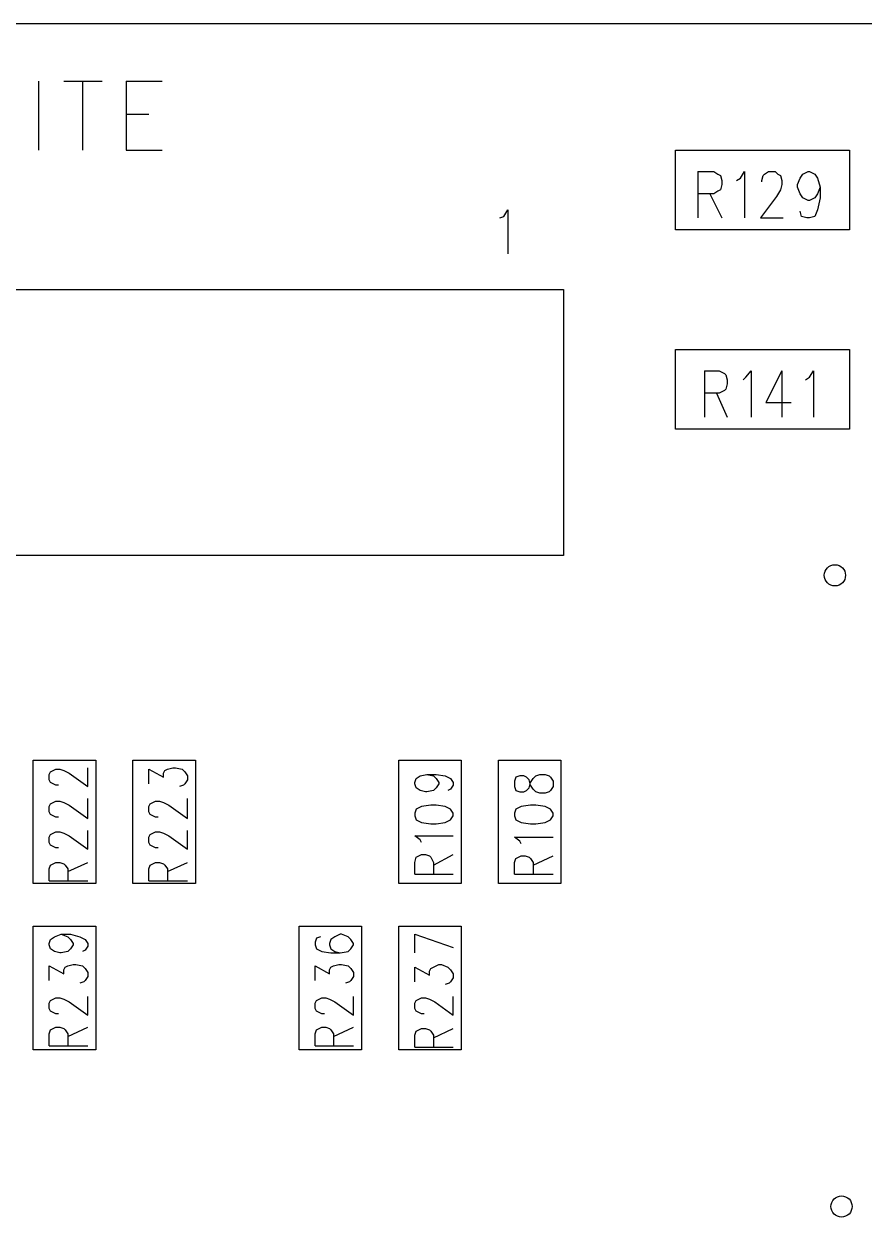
# Model space of a CAD drawing. Extents: x 11.9 to 28.1, y 10.8 to 21.2.
# Drawn here: x 21.892 to 22.524, y 19.143 to 20.041 of the extents above; entities that cross this region are included whole.
import ezdxf

# ---------------------------------------------------------------- set-up
doc = ezdxf.new("R2010")
doc.units = 0
doc.header["$MEASUREMENT"] = 0
doc.layers.add('LAYNR1', color=2, linetype='Continuous')

msp = doc.modelspace()

# ---------------------------------------------------------------- linework, layer by layer
at = {"layer": 'LAYNR1', "color": 7}
for points in [[(23.448, 20.041), (13.097, 20.041)], [(21.903, 19.998), (21.903, 19.946)], [(21.922, 19.998), (21.951, 19.998)], [(21.936, 19.998), (21.936, 19.946)], [(21.969, 19.998), (21.969, 19.946)], [(21.969, 19.998), (21.996, 19.998)], [(21.969, 19.973), (21.986, 19.973)], [(21.969, 19.946), (21.996, 19.946)], [(22.382, 19.886), (22.382, 19.946)], [(22.382, 19.946), (22.513, 19.946)], [(22.513, 19.946), (22.513, 19.886)], [(22.399, 19.93), (22.399, 19.895)], [(22.399, 19.93), (22.411, 19.93)], [(22.411, 19.93), (22.414, 19.928)], [(22.414, 19.928), (22.416, 19.927)], [(22.416, 19.927), (22.417, 19.923)], [(22.431, 19.925), (22.434, 19.93)], [(22.434, 19.93), (22.434, 19.895)], [(22.447, 19.923), (22.448, 19.927)], [(22.448, 19.927), (22.449, 19.928)], [(22.449, 19.928), (22.452, 19.93)], [(22.452, 19.93), (22.457, 19.93)], [(22.457, 19.93), (22.459, 19.928)], [(22.459, 19.928), (22.461, 19.927)], [(22.461, 19.927), (22.462, 19.923)], [(22.476, 19.925), (22.478, 19.928)], [(22.478, 19.928), (22.482, 19.93)], [(22.482, 19.93), (22.483, 19.93)], [(22.483, 19.93), (22.487, 19.928)], [(22.487, 19.928), (22.489, 19.925)], [(22.417, 19.92), (22.416, 19.916)], [(22.417, 19.923), (22.417, 19.92)], [(22.428, 19.923), (22.431, 19.925)], [(22.447, 19.922), (22.447, 19.923)], [(22.462, 19.92), (22.461, 19.916)], [(22.462, 19.923), (22.462, 19.92)], [(22.474, 19.92), (22.476, 19.925)], [(22.474, 19.918), (22.474, 19.92)], [(22.476, 19.913), (22.474, 19.918)], [(22.489, 19.925), (22.491, 19.918)], [(22.491, 19.918), (22.489, 19.913)], [(22.491, 19.918), (22.491, 19.91)], [(22.411, 19.913), (22.399, 19.913)], [(22.408, 19.913), (22.417, 19.895)], [(22.414, 19.915), (22.411, 19.913)], [(22.416, 19.916), (22.414, 19.915)], [(22.458, 19.911), (22.446, 19.895)], [(22.461, 19.916), (22.458, 19.911)], [(22.478, 19.91), (22.476, 19.913)], [(22.482, 19.908), (22.478, 19.91)], [(22.487, 19.91), (22.483, 19.908)], [(22.489, 19.913), (22.487, 19.91)], [(22.491, 19.91), (22.489, 19.901)], [(22.25, 19.895), (22.253, 19.896), (22.256, 19.901), (22.256, 19.868)], [(22.477, 19.896), (22.476, 19.9)], [(22.483, 19.908), (22.482, 19.908)], [(22.489, 19.901), (22.487, 19.896)], [(22.446, 19.895), (22.463, 19.895)], [(22.481, 19.895), (22.477, 19.896)], [(22.483, 19.895), (22.481, 19.895)], [(22.487, 19.896), (22.483, 19.895)], [(22.513, 19.886), (22.382, 19.886)], [(20.597, 19.841), (22.298, 19.841)], [(22.298, 19.841), (22.298, 19.641)], [(22.382, 19.736), (22.382, 19.796)], [(22.382, 19.796), (22.513, 19.796)], [(22.513, 19.796), (22.513, 19.736)], [(22.404, 19.78), (22.404, 19.745)], [(22.404, 19.78), (22.415, 19.78), (22.419, 19.778), (22.42, 19.777), (22.421, 19.773), (22.421, 19.77), (22.42, 19.766), (22.419, 19.765), (22.415, 19.763), (22.404, 19.763)], [(22.433, 19.773), (22.435, 19.775), (22.439, 19.78), (22.439, 19.745)], [(22.462, 19.78), (22.45, 19.756), (22.469, 19.756)], [(22.462, 19.78), (22.462, 19.745)], [(22.48, 19.773), (22.483, 19.775), (22.486, 19.78), (22.486, 19.745)], [(22.413, 19.763), (22.421, 19.745)], [(22.513, 19.736), (22.382, 19.736)], [(22.298, 19.641), (20.597, 19.641)], [(21.899, 19.394), (21.899, 19.487)], [(21.899, 19.487), (21.946, 19.487)], [(21.946, 19.487), (21.946, 19.394)], [(21.974, 19.394), (21.974, 19.487)], [(21.974, 19.487), (22.021, 19.487)], [(22.021, 19.487), (22.021, 19.394)], [(22.174, 19.394), (22.174, 19.487)], [(22.174, 19.487), (22.221, 19.487)], [(22.221, 19.487), (22.221, 19.394)], [(22.249, 19.394), (22.249, 19.487)], [(22.249, 19.487), (22.296, 19.487)], [(22.296, 19.487), (22.296, 19.394)], [(21.918, 19.468), (21.916, 19.468), (21.914, 19.469), (21.912, 19.47), (21.911, 19.472), (21.911, 19.476), (21.912, 19.478), (21.914, 19.479), (21.916, 19.48), (21.919, 19.48), (21.922, 19.479), (21.926, 19.477), (21.94, 19.467), (21.94, 19.481)], [(21.986, 19.469), (21.986, 19.48), (21.997, 19.474), (21.997, 19.477), (21.998, 19.479), (22, 19.48), (22.004, 19.481), (22.006, 19.481), (22.011, 19.48), (22.013, 19.478), (22.015, 19.475), (22.015, 19.472), (22.013, 19.469), (22.012, 19.468), (22.009, 19.467)], [(22.195, 19.476), (22.2, 19.475), (22.202, 19.473), (22.204, 19.47), (22.204, 19.469), (22.202, 19.466), (22.2, 19.464), (22.195, 19.463), (22.194, 19.463), (22.19, 19.464), (22.187, 19.466), (22.186, 19.469), (22.186, 19.47), (22.187, 19.473), (22.19, 19.475), (22.195, 19.476), (22.202, 19.476), (22.209, 19.475), (22.213, 19.473), (22.215, 19.47), (22.215, 19.468), (22.213, 19.465), (22.211, 19.464)], [(22.262, 19.474), (22.261, 19.471), (22.261, 19.467)], [(22.27, 19.474), (22.268, 19.475), (22.265, 19.475), (22.262, 19.474)], [(22.268, 19.463), (22.27, 19.464), (22.272, 19.466), (22.273, 19.47), (22.275, 19.473), (22.277, 19.475), (22.28, 19.476), (22.284, 19.476), (22.287, 19.475), (22.288, 19.474)], [(22.277, 19.463), (22.275, 19.465), (22.273, 19.468), (22.272, 19.472), (22.27, 19.474)], [(22.288, 19.474), (22.29, 19.471), (22.29, 19.467), (22.288, 19.464), (22.287, 19.463)], [(22.261, 19.467), (22.262, 19.464), (22.265, 19.463)], [(22.265, 19.463), (22.268, 19.463)], [(22.287, 19.463), (22.284, 19.462), (22.28, 19.462), (22.277, 19.463)], [(21.918, 19.444), (21.916, 19.444), (21.914, 19.445), (21.912, 19.446), (21.911, 19.448), (21.911, 19.452), (21.912, 19.454), (21.914, 19.455), (21.916, 19.456), (21.919, 19.456), (21.922, 19.455), (21.926, 19.453), (21.94, 19.443), (21.94, 19.458)], [(21.993, 19.444), (21.991, 19.444), (21.989, 19.445), (21.987, 19.446), (21.986, 19.448), (21.986, 19.452), (21.987, 19.454), (21.989, 19.455), (21.991, 19.456), (21.994, 19.456), (21.997, 19.455), (22.001, 19.453), (22.015, 19.443), (22.015, 19.458)], [(22.261, 19.445), (22.262, 19.442), (22.266, 19.44), (22.273, 19.439), (22.277, 19.439), (22.284, 19.44), (22.288, 19.442), (22.29, 19.445), (22.29, 19.447), (22.288, 19.45), (22.284, 19.452)], [(22.266, 19.452), (22.262, 19.45), (22.261, 19.447), (22.261, 19.445)], [(22.284, 19.452), (22.277, 19.453), (22.273, 19.453), (22.266, 19.452)], [(21.918, 19.421), (21.916, 19.421), (21.914, 19.422), (21.912, 19.423), (21.911, 19.425), (21.911, 19.429), (21.912, 19.431), (21.914, 19.432), (21.916, 19.433), (21.919, 19.433), (21.922, 19.432), (21.926, 19.43), (21.94, 19.42), (21.94, 19.434)], [(21.993, 19.421), (21.991, 19.421), (21.989, 19.422), (21.987, 19.423), (21.986, 19.425), (21.986, 19.429), (21.987, 19.431), (21.989, 19.432), (21.991, 19.433), (21.994, 19.433), (21.997, 19.432), (22.001, 19.43), (22.015, 19.42), (22.015, 19.434)], [(22.191, 19.425), (22.19, 19.427), (22.186, 19.43), (22.215, 19.43)], [(22.266, 19.424), (22.265, 19.426), (22.261, 19.429)], [(22.261, 19.429), (22.29, 19.429)], [(22.186, 19.401), (22.186, 19.41), (22.187, 19.414), (22.189, 19.415), (22.191, 19.416), (22.194, 19.416), (22.197, 19.415), (22.198, 19.414), (22.2, 19.41), (22.2, 19.401)], [(22.2, 19.408), (22.215, 19.416)], [(22.261, 19.401), (22.261, 19.41), (22.262, 19.413), (22.264, 19.414), (22.266, 19.415), (22.269, 19.415), (22.272, 19.414), (22.273, 19.413), (22.275, 19.41), (22.275, 19.401)], [(22.275, 19.408), (22.29, 19.415)], [(21.911, 19.396), (21.911, 19.405), (21.912, 19.408), (21.914, 19.409), (21.916, 19.41), (21.919, 19.41), (21.922, 19.409), (21.923, 19.408), (21.925, 19.405), (21.925, 19.396)], [(21.925, 19.403), (21.94, 19.41)], [(21.986, 19.396), (21.986, 19.405), (21.987, 19.408), (21.989, 19.409), (21.991, 19.41), (21.994, 19.41), (21.997, 19.409), (21.998, 19.408), (22, 19.405), (22, 19.396)], [(22, 19.403), (22.015, 19.41)], [(22.186, 19.401), (22.215, 19.401)], [(22.261, 19.401), (22.29, 19.401)], [(21.946, 19.394), (21.899, 19.394)], [(21.911, 19.396), (21.94, 19.396)], [(22.021, 19.394), (21.974, 19.394)], [(21.986, 19.396), (22.015, 19.396)], [(22.221, 19.394), (22.174, 19.394)], [(22.296, 19.394), (22.249, 19.394)], [(21.899, 19.269), (21.899, 19.362)], [(21.899, 19.362), (21.946, 19.362)], [(21.946, 19.362), (21.946, 19.269)], [(22.099, 19.269), (22.099, 19.362)], [(22.099, 19.362), (22.146, 19.362)], [(22.146, 19.362), (22.146, 19.269)], [(22.174, 19.269), (22.174, 19.362)], [(22.174, 19.362), (22.221, 19.362)], [(22.221, 19.362), (22.221, 19.269)], [(21.911, 19.349), (21.912, 19.352), (21.915, 19.354), (21.92, 19.356), (21.927, 19.356), (21.934, 19.354), (21.938, 19.352), (21.94, 19.349)], [(21.92, 19.356), (21.925, 19.354), (21.927, 19.352), (21.929, 19.349)], [(22.115, 19.354), (22.112, 19.353), (22.111, 19.35), (22.111, 19.348), (22.112, 19.345), (22.116, 19.343), (22.123, 19.342), (22.13, 19.342), (22.136, 19.343), (22.138, 19.345), (22.14, 19.348), (22.14, 19.349)], [(22.14, 19.349), (22.138, 19.352), (22.136, 19.354), (22.131, 19.356), (22.13, 19.356), (22.126, 19.354), (22.123, 19.352), (22.122, 19.349)], [(22.186, 19.356), (22.215, 19.346)], [(22.186, 19.342), (22.186, 19.356)], [(21.929, 19.349), (21.929, 19.348), (21.927, 19.345), (21.925, 19.343), (21.92, 19.342), (21.919, 19.342), (21.915, 19.343), (21.912, 19.345), (21.911, 19.348), (21.911, 19.349)], [(21.94, 19.349), (21.94, 19.347), (21.938, 19.344), (21.936, 19.343)], [(22.122, 19.349), (22.122, 19.348), (22.123, 19.345), (22.126, 19.343), (22.13, 19.342)], [(21.911, 19.321), (21.911, 19.332), (21.922, 19.326), (21.922, 19.329), (21.923, 19.331), (21.925, 19.332), (21.929, 19.333), (21.931, 19.333), (21.936, 19.332), (21.938, 19.33), (21.94, 19.327)], [(21.94, 19.327), (21.94, 19.324), (21.938, 19.321), (21.937, 19.32), (21.934, 19.319)], [(22.111, 19.321), (22.111, 19.332), (22.122, 19.326), (22.122, 19.329), (22.123, 19.331), (22.125, 19.332), (22.129, 19.333), (22.131, 19.333), (22.136, 19.332), (22.138, 19.33), (22.14, 19.327)], [(22.14, 19.327), (22.14, 19.324), (22.138, 19.321), (22.137, 19.32), (22.134, 19.319)], [(22.186, 19.32), (22.186, 19.331), (22.197, 19.325), (22.197, 19.328), (22.198, 19.33), (22.2, 19.331), (22.204, 19.333), (22.206, 19.333), (22.211, 19.331), (22.213, 19.329), (22.215, 19.326), (22.215, 19.323), (22.213, 19.32), (22.212, 19.319), (22.209, 19.318)], [(21.911, 19.304), (21.912, 19.306), (21.914, 19.307), (21.916, 19.308), (21.919, 19.308), (21.922, 19.307), (21.926, 19.305), (21.94, 19.295), (21.94, 19.309)], [(22.111, 19.304), (22.112, 19.306), (22.114, 19.307), (22.116, 19.308), (22.119, 19.308), (22.122, 19.307), (22.126, 19.305), (22.14, 19.295), (22.14, 19.309)], [(22.193, 19.296), (22.191, 19.296), (22.189, 19.297), (22.187, 19.298), (22.186, 19.3), (22.186, 19.304), (22.187, 19.306), (22.189, 19.307), (22.191, 19.308), (22.194, 19.308), (22.197, 19.307), (22.201, 19.305), (22.215, 19.295), (22.215, 19.309)], [(21.918, 19.296), (21.916, 19.296), (21.914, 19.297), (21.912, 19.298), (21.911, 19.3), (21.911, 19.304)], [(22.118, 19.296), (22.116, 19.296), (22.114, 19.297), (22.112, 19.298), (22.111, 19.3), (22.111, 19.304)], [(21.911, 19.272), (21.911, 19.281), (21.912, 19.284), (21.914, 19.285), (21.916, 19.286), (21.919, 19.286), (21.922, 19.285), (21.923, 19.284), (21.925, 19.281), (21.925, 19.272)], [(21.925, 19.279), (21.94, 19.286)], [(22.111, 19.272), (22.111, 19.281), (22.112, 19.284), (22.114, 19.285), (22.116, 19.286), (22.119, 19.286), (22.122, 19.285), (22.123, 19.284), (22.125, 19.281), (22.125, 19.272)], [(22.125, 19.279), (22.14, 19.286)], [(22.186, 19.271), (22.186, 19.28), (22.187, 19.283), (22.189, 19.284), (22.191, 19.285), (22.194, 19.285), (22.197, 19.284), (22.198, 19.283), (22.2, 19.28), (22.2, 19.271)], [(22.2, 19.278), (22.215, 19.285)], [(21.911, 19.272), (21.94, 19.272)], [(22.111, 19.272), (22.14, 19.272)], [(21.946, 19.269), (21.899, 19.269)], [(22.146, 19.269), (22.099, 19.269)], [(22.221, 19.269), (22.174, 19.269)], [(22.186, 19.271), (22.215, 19.271)]]:
    msp.add_lwpolyline(points, dxfattribs=at)
msp.add_lwpolyline([(22.186, 19.445), (22.187, 19.442), (22.191, 19.44), (22.198, 19.439), (22.202, 19.439), (22.209, 19.44), (22.213, 19.442), (22.215, 19.445), (22.215, 19.447), (22.213, 19.45), (22.209, 19.452), (22.202, 19.453), (22.198, 19.453), (22.191, 19.452), (22.187, 19.45), (22.186, 19.447), (22.186, 19.445)], close=True, dxfattribs=at)
for centre in [(22.502, 19.626), (22.507, 19.151)]:
    msp.add_circle(centre, 0.008, dxfattribs=at)

doc.saveas('drawing.dxf')
